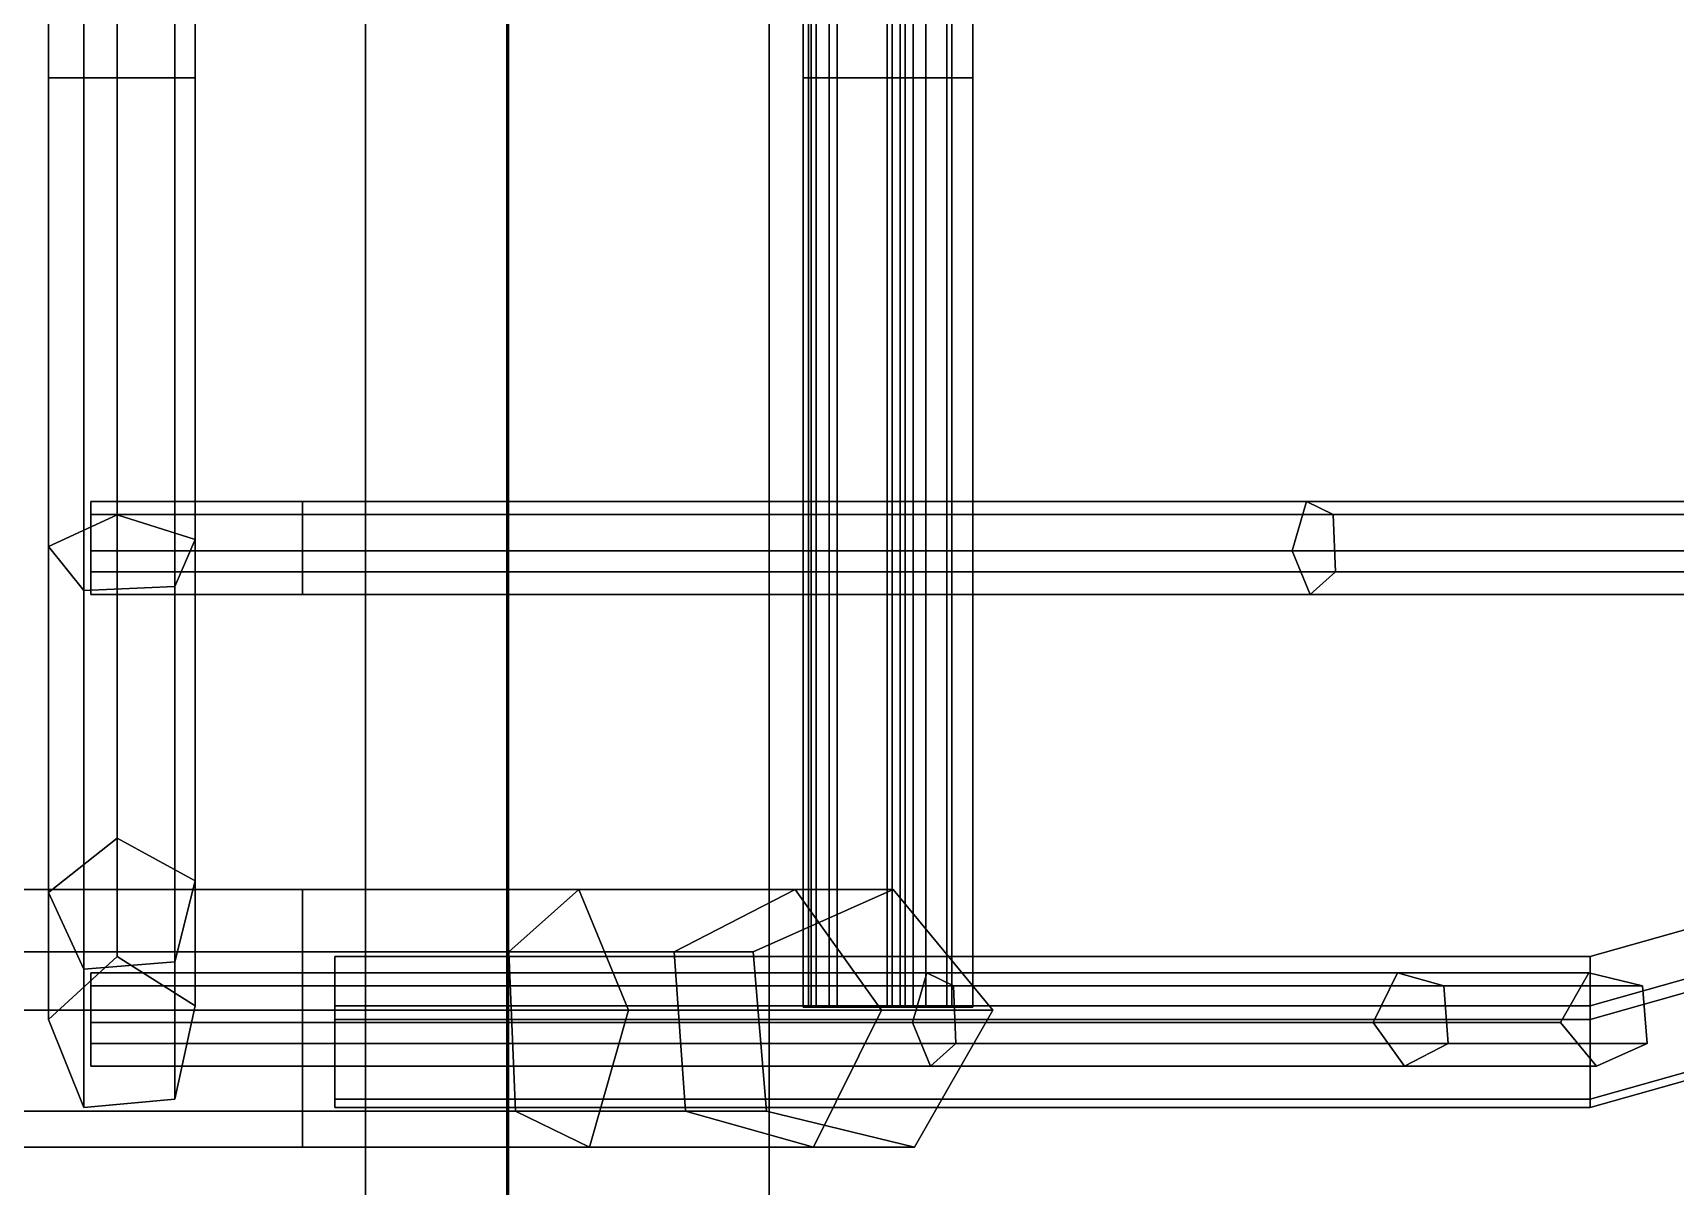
# Model space of a CAD drawing. Extents: x -9.3 to 15.5, y -7 to 5.4.
# Drawn here: x 5.244 to 6.058, y -1.04 to -0.468 of the extents above; entities that cross this region are included whole.
import ezdxf

# ---------------------------------------------------------------- set-up
doc = ezdxf.new("R2010")
doc.units = 0

msp = doc.modelspace()

# ---------------------------------------------------------------- linework, layer by layer
for points in [[(5.20877, 4.8, 11), (5.20877, -5.8, 11), (5.47959, -6.05565, 11), (5.47959, 5.05565, 11)], [(5.47877, 5.055, 10.8), (5.47877, -6.055, 10.8), (5.40877, -6, 10.8), (5.40877, 5, 10.8)], [(5.47959, 5.05565, 11), (5.47959, -6.05565, 11), (5.47877, -6.055, 11), (5.47877, 5.055, 11)], [(5.47877, 5.055, 11), (5.47877, -6.055, 11), (5.47877, -6.055, 10.8), (5.47877, 5.055, 10.8)], [(5.40877, -4, 5.5), (5.40877, 5, 5.5), (5.40877, 5, 10.8), (5.40877, -6, 10.8)], [(5.60877, -3.8, 5.5), (5.60877, 4.8, 5.5), (5.40877, 5, 5.5), (5.40877, -4.0814, 5.5)], [(5.60877, -3.8, 4.7), (5.60877, 4.8, 4.7), (5.60877, 4.8, 5.5), (5.60877, -3.8, 5.5)], [(14.20877, -3.8, 4.7), (14.20877, 4.8, 4.7), (5.60877, 4.8, 4.7), (5.60877, -3.8, 4.7)], [(5.62573, -0.4903, 7.81635), (5.62573, -0.02961, 7.81635), (5.62966, -0.02961, 7.77138), (5.62966, -0.4903, 7.77138)], [(5.66728, -0.4903, 7.83398), (5.66728, -0.02961, 7.83398), (5.62573, -0.02961, 7.81635), (5.62573, -0.4903, 7.81635)], [(5.62573, -0.4903, 8.1983), (5.62573, -0.02961, 8.1983), (5.62966, -0.02961, 8.15333), (5.62966, -0.4903, 8.15333)], [(5.66728, -0.4903, 8.21594), (5.66728, -0.02961, 8.21594), (5.62573, -0.02961, 8.1983), (5.62573, -0.4903, 8.1983)], [(5.62573, -0.4903, 8.65896), (5.62573, -0.02961, 8.65896), (5.62966, -0.02961, 8.61399), (5.62966, -0.4903, 8.61399)], [(5.66728, -0.4903, 8.6766), (5.66728, -0.02961, 8.6766), (5.62573, -0.02961, 8.65896), (5.62573, -0.4903, 8.65896)], [(5.62573, -0.4903, 9.04091), (5.62573, -0.02961, 9.04091), (5.62966, -0.02961, 8.99594), (5.62966, -0.4903, 8.99594)], [(5.66728, -0.4903, 9.05855), (5.66728, -0.02961, 9.05855), (5.62573, -0.02961, 9.04091), (5.62573, -0.4903, 9.04091)], [(5.62573, -0.4903, 9.50157), (5.62573, -0.02961, 9.50157), (5.62966, -0.02961, 9.4566), (5.62966, -0.4903, 9.4566)], [(5.66728, -0.4903, 9.51921), (5.66728, -0.02961, 9.51921), (5.62573, -0.02961, 9.50157), (5.62573, -0.4903, 9.50157)], [(5.62573, -0.4903, 9.88352), (5.62573, -0.02961, 9.88352), (5.62966, -0.02961, 9.83855), (5.62966, -0.4903, 9.83855)], [(5.66728, -0.4903, 9.90116), (5.66728, -0.02961, 9.90116), (5.62573, -0.02961, 9.88352), (5.62573, -0.4903, 9.88352)], [(5.62573, -0.4903, 10.34418), (5.62573, -0.02961, 10.34418), (5.62966, -0.02961, 10.29921), (5.62966, -0.4903, 10.29921)], [(5.66728, -0.4903, 10.36182), (5.66728, -0.02961, 10.36182), (5.62573, -0.02961, 10.34418), (5.62573, -0.4903, 10.34418)], [(5.62573, -0.4903, 10.72614), (5.62573, -0.02961, 10.72614), (5.62966, -0.02961, 10.68117), (5.62966, -0.4903, 10.68117)], [(5.66728, -0.4903, 10.74378), (5.66728, -0.02961, 10.74378), (5.62573, -0.02961, 10.72614), (5.62573, -0.4903, 10.72614)], [(5.62822, -0.4903, 6.13046), (5.62822, -0.02961, 6.13046), (5.63216, -0.02961, 6.08549), (5.63216, -0.4903, 6.08549)], [(5.66978, -0.4903, 6.1481), (5.66978, -0.02961, 6.1481), (5.62822, -0.02961, 6.13046), (5.62822, -0.4903, 6.13046)], [(5.62822, -0.4903, 6.51241), (5.62822, -0.02961, 6.51241), (5.63216, -0.02961, 6.46744), (5.63216, -0.4903, 6.46744)], [(5.66978, -0.4903, 6.53005), (5.66978, -0.02961, 6.53005), (5.62822, -0.02961, 6.51241), (5.62822, -0.4903, 6.51241)], [(5.62822, -0.4903, 6.97307), (5.62822, -0.02961, 6.97307), (5.63216, -0.02961, 6.9281), (5.63216, -0.4903, 6.9281)], [(5.66978, -0.4903, 6.99071), (5.66978, -0.02961, 6.99071), (5.62822, -0.02961, 6.97307), (5.62822, -0.4903, 6.97307)], [(5.62822, -0.4903, 5.78138), (5.62822, -0.02961, 5.78138), (5.63216, -0.02961, 5.73641), (5.63216, -0.4903, 5.73641)], [(5.66978, -0.4903, 5.79902), (5.66978, -0.02961, 5.79902), (5.62822, -0.02961, 5.78138), (5.62822, -0.4903, 5.78138)], [(5.62966, -0.4903, 7.77138), (5.62966, -0.02961, 7.77138), (5.67365, -0.02961, 7.76122), (5.67365, -0.4903, 7.76122)], [(5.62966, -0.4903, 8.15333), (5.62966, -0.02961, 8.15333), (5.67365, -0.02961, 8.14317), (5.67365, -0.4903, 8.14317)], [(5.62966, -0.4903, 8.61399), (5.62966, -0.02961, 8.61399), (5.67365, -0.02961, 8.60383), (5.67365, -0.4903, 8.60383)], [(5.62966, -0.4903, 8.99594), (5.62966, -0.02961, 8.99594), (5.67365, -0.02961, 8.98579), (5.67365, -0.4903, 8.98579)], [(5.62966, -0.4903, 9.4566), (5.62966, -0.02961, 9.4566), (5.67365, -0.02961, 9.44645), (5.67365, -0.4903, 9.44645)], [(5.62966, -0.4903, 9.83855), (5.62966, -0.02961, 9.83855), (5.67365, -0.02961, 9.8284), (5.67365, -0.4903, 9.8284)], [(5.62966, -0.4903, 10.29921), (5.62966, -0.02961, 10.29921), (5.67365, -0.02961, 10.28906), (5.67365, -0.4903, 10.28906)], [(5.62966, -0.4903, 10.68117), (5.62966, -0.02961, 10.68117), (5.67365, -0.02961, 10.67101), (5.67365, -0.4903, 10.67101)], [(5.63216, -0.4903, 6.08549), (5.63216, -0.02961, 6.08549), (5.67614, -0.02961, 6.07533), (5.67614, -0.4903, 6.07533)], [(5.63216, -0.4903, 6.46744), (5.63216, -0.02961, 6.46744), (5.67614, -0.02961, 6.45729), (5.67614, -0.4903, 6.45729)], [(5.63216, -0.4903, 6.9281), (5.63216, -0.02961, 6.9281), (5.67614, -0.02961, 6.91795), (5.67614, -0.4903, 6.91795)], [(5.63216, -0.4903, 5.73641), (5.63216, -0.02961, 5.73641), (5.67614, -0.02961, 5.72626), (5.67614, -0.4903, 5.72626)], [(5.63852, -0.4903, 7.35502), (5.63852, -0.02961, 7.35502), (5.64246, -0.02961, 7.31005), (5.64246, -0.4903, 7.31005)], [(5.68008, -0.4903, 7.37266), (5.68008, -0.02961, 7.37266), (5.63852, -0.02961, 7.35502), (5.63852, -0.4903, 7.35502)], [(5.64246, -0.4903, 7.31005), (5.64246, -0.02961, 7.31005), (5.68644, -0.02961, 7.2999), (5.68644, -0.4903, 7.2999)], [(5.6969, -0.4903, 7.79992), (5.6969, -0.02961, 7.79992), (5.66728, -0.02961, 7.83398), (5.66728, -0.4903, 7.83398)], [(5.6969, -0.4903, 8.18187), (5.6969, -0.02961, 8.18187), (5.66728, -0.02961, 8.21594), (5.66728, -0.4903, 8.21594)], [(5.6969, -0.4903, 8.64253), (5.6969, -0.02961, 8.64253), (5.66728, -0.02961, 8.6766), (5.66728, -0.4903, 8.6766)], [(5.6969, -0.4903, 9.02448), (5.6969, -0.02961, 9.02448), (5.66728, -0.02961, 9.05855), (5.66728, -0.4903, 9.05855)], [(5.6969, -0.4903, 9.48514), (5.6969, -0.02961, 9.48514), (5.66728, -0.02961, 9.51921), (5.66728, -0.4903, 9.51921)], [(5.6969, -0.4903, 9.86709), (5.6969, -0.02961, 9.86709), (5.66728, -0.02961, 9.90116), (5.66728, -0.4903, 9.90116)], [(5.6969, -0.4903, 10.32775), (5.6969, -0.02961, 10.32775), (5.66728, -0.02961, 10.36182), (5.66728, -0.4903, 10.36182)], [(5.6969, -0.4903, 10.70971), (5.6969, -0.02961, 10.70971), (5.66728, -0.02961, 10.74378), (5.66728, -0.4903, 10.74378)], [(5.69939, -0.4903, 6.11403), (5.69939, -0.02961, 6.11403), (5.66978, -0.02961, 6.1481), (5.66978, -0.4903, 6.1481)], [(5.69939, -0.4903, 6.49598), (5.69939, -0.02961, 6.49598), (5.66978, -0.02961, 6.53005), (5.66978, -0.4903, 6.53005)], [(5.69939, -0.4903, 6.95664), (5.69939, -0.02961, 6.95664), (5.66978, -0.02961, 6.99071), (5.66978, -0.4903, 6.99071)], [(5.69939, -0.4903, 5.76495), (5.69939, -0.02961, 5.76495), (5.66978, -0.02961, 5.79902), (5.66978, -0.4903, 5.79902)], [(5.67365, -0.4903, 7.76122), (5.67365, -0.02961, 7.76122), (5.6969, -0.02961, 7.79992), (5.6969, -0.4903, 7.79992)], [(5.67365, -0.4903, 8.14317), (5.67365, -0.02961, 8.14317), (5.6969, -0.02961, 8.18187), (5.6969, -0.4903, 8.18187)], [(5.67365, -0.4903, 8.60383), (5.67365, -0.02961, 8.60383), (5.6969, -0.02961, 8.64253), (5.6969, -0.4903, 8.64253)], [(5.67365, -0.4903, 8.98579), (5.67365, -0.02961, 8.98579), (5.6969, -0.02961, 9.02448), (5.6969, -0.4903, 9.02448)], [(5.67365, -0.4903, 9.44645), (5.67365, -0.02961, 9.44645), (5.6969, -0.02961, 9.48514), (5.6969, -0.4903, 9.48514)], [(5.67365, -0.4903, 9.8284), (5.67365, -0.02961, 9.8284), (5.6969, -0.02961, 9.86709), (5.6969, -0.4903, 9.86709)], [(5.67365, -0.4903, 10.28906), (5.67365, -0.02961, 10.28906), (5.6969, -0.02961, 10.32775), (5.6969, -0.4903, 10.32775)], [(5.67365, -0.4903, 10.67101), (5.67365, -0.02961, 10.67101), (5.6969, -0.02961, 10.70971), (5.6969, -0.4903, 10.70971)], [(5.67614, -0.4903, 6.07533), (5.67614, -0.02961, 6.07533), (5.69939, -0.02961, 6.11403), (5.69939, -0.4903, 6.11403)], [(5.67614, -0.4903, 6.45729), (5.67614, -0.02961, 6.45729), (5.69939, -0.02961, 6.49598), (5.69939, -0.4903, 6.49598)], [(5.67614, -0.4903, 6.91795), (5.67614, -0.02961, 6.91795), (5.69939, -0.02961, 6.95664), (5.69939, -0.4903, 6.95664)], [(5.67614, -0.4903, 5.72626), (5.67614, -0.02961, 5.72626), (5.69939, -0.02961, 5.76495), (5.69939, -0.4903, 5.76495)], [(5.70969, -0.4903, 7.33859), (5.70969, -0.02961, 7.33859), (5.68008, -0.02961, 7.37266), (5.68008, -0.4903, 7.37266)], [(5.68644, -0.4903, 7.2999), (5.68644, -0.02961, 7.2999), (5.70969, -0.02961, 7.33859), (5.70969, -0.4903, 7.33859)], [(5.26927, -0.23611, 12.9899), (5.25163, -0.25799, 12.95392), (5.25163, -0.4903, 13.01357), (5.26927, -0.4903, 13.05512)], [(5.31424, -0.23818, 12.9865), (5.26927, -0.23611, 12.9899), (5.26927, -0.4903, 13.05512), (5.31424, -0.4903, 13.05119)], [(5.3244, -0.26134, 12.94841), (5.31424, -0.23818, 12.9865), (5.31424, -0.4903, 13.05119), (5.3244, -0.4903, 13.0072)], [(5.25163, -0.25799, 12.95392), (5.2857, -0.27358, 12.92827), (5.2857, -0.4903, 12.98395), (5.25163, -0.4903, 13.01357)], [(5.2857, -0.27358, 12.92827), (5.3244, -0.26134, 12.94841), (5.3244, -0.4903, 13.0072), (5.2857, -0.4903, 12.98395)], [(5.25163, -0.72262, 12.95392), (5.25163, -0.4903, 13.01357), (5.2857, -0.4903, 12.98395), (5.2857, -0.70702, 12.92827)], [(5.26927, -0.74449, 12.9899), (5.26927, -0.4903, 13.05512), (5.25163, -0.4903, 13.01357), (5.25163, -0.72262, 12.95392)], [(5.31424, -0.74242, 12.9865), (5.31424, -0.4903, 13.05119), (5.26927, -0.4903, 13.05512), (5.26927, -0.74449, 12.9899)], [(5.2857, -0.70702, 12.92827), (5.2857, -0.4903, 12.98395), (5.3244, -0.4903, 13.0072), (5.3244, -0.71926, 12.94841)], [(5.3244, -0.71926, 12.94841), (5.3244, -0.4903, 13.0072), (5.31424, -0.4903, 13.05119), (5.31424, -0.74242, 12.9865)], [(5.62573, -0.4903, 7.81635), (5.62966, -0.4903, 7.77138), (5.62966, -0.95099, 7.77138), (5.62573, -0.95099, 7.81635)], [(5.66728, -0.4903, 7.83398), (5.62573, -0.4903, 7.81635), (5.62573, -0.95099, 7.81635), (5.66728, -0.95099, 7.83398)], [(5.62573, -0.4903, 8.1983), (5.62966, -0.4903, 8.15333), (5.62966, -0.95099, 8.15333), (5.62573, -0.95099, 8.1983)], [(5.66728, -0.4903, 8.21594), (5.62573, -0.4903, 8.1983), (5.62573, -0.95099, 8.1983), (5.66728, -0.95099, 8.21594)], [(5.62573, -0.4903, 8.65896), (5.62966, -0.4903, 8.61399), (5.62966, -0.95099, 8.61399), (5.62573, -0.95099, 8.65896)], [(5.66728, -0.4903, 8.6766), (5.62573, -0.4903, 8.65896), (5.62573, -0.95099, 8.65896), (5.66728, -0.95099, 8.6766)], [(5.62573, -0.4903, 9.04091), (5.62966, -0.4903, 8.99594), (5.62966, -0.95099, 8.99594), (5.62573, -0.95099, 9.04091)], [(5.66728, -0.4903, 9.05855), (5.62573, -0.4903, 9.04091), (5.62573, -0.95099, 9.04091), (5.66728, -0.95099, 9.05855)], [(5.62573, -0.4903, 9.50157), (5.62966, -0.4903, 9.4566), (5.62966, -0.95099, 9.4566), (5.62573, -0.95099, 9.50157)], [(5.66728, -0.4903, 9.51921), (5.62573, -0.4903, 9.50157), (5.62573, -0.95099, 9.50157), (5.66728, -0.95099, 9.51921)], [(5.62573, -0.4903, 9.88352), (5.62966, -0.4903, 9.83855), (5.62966, -0.95099, 9.83855), (5.62573, -0.95099, 9.88352)], [(5.66728, -0.4903, 9.90116), (5.62573, -0.4903, 9.88352), (5.62573, -0.95099, 9.88352), (5.66728, -0.95099, 9.90116)], [(5.62573, -0.4903, 10.34418), (5.62966, -0.4903, 10.29921), (5.62966, -0.95099, 10.29921), (5.62573, -0.95099, 10.34418)], [(5.66728, -0.4903, 10.36182), (5.62573, -0.4903, 10.34418), (5.62573, -0.95099, 10.34418), (5.66728, -0.95099, 10.36182)], [(5.62573, -0.4903, 10.72614), (5.62966, -0.4903, 10.68117), (5.62966, -0.95099, 10.68117), (5.62573, -0.95099, 10.72614)], [(5.66728, -0.4903, 10.74378), (5.62573, -0.4903, 10.72614), (5.62573, -0.95099, 10.72614), (5.66728, -0.95099, 10.74378)], [(5.62822, -0.4903, 6.13046), (5.63216, -0.4903, 6.08549), (5.63216, -0.95099, 6.08549), (5.62822, -0.95099, 6.13046)], [(5.66978, -0.4903, 6.1481), (5.62822, -0.4903, 6.13046), (5.62822, -0.95099, 6.13046), (5.66977, -0.95099, 6.1481)], [(5.62822, -0.4903, 6.51241), (5.63216, -0.4903, 6.46744), (5.63216, -0.95099, 6.46744), (5.62822, -0.95099, 6.51241)], [(5.66978, -0.4903, 6.53005), (5.62822, -0.4903, 6.51241), (5.62822, -0.95099, 6.51241), (5.66977, -0.95099, 6.53005)], [(5.62822, -0.4903, 6.97307), (5.63216, -0.4903, 6.9281), (5.63216, -0.95099, 6.9281), (5.62822, -0.95099, 6.97307)], [(5.66978, -0.4903, 6.99071), (5.62822, -0.4903, 6.97307), (5.62822, -0.95099, 6.97307), (5.66977, -0.95099, 6.99071)], [(5.62822, -0.4903, 5.78138), (5.63216, -0.4903, 5.73641), (5.63216, -0.95099, 5.73641), (5.62822, -0.95099, 5.78138)], [(5.66978, -0.4903, 5.79902), (5.62822, -0.4903, 5.78138), (5.62822, -0.95099, 5.78138), (5.66977, -0.95099, 5.79902)], [(5.62966, -0.4903, 7.77138), (5.67365, -0.4903, 7.76122), (5.67365, -0.95099, 7.76122), (5.62966, -0.95099, 7.77138)], [(5.62966, -0.4903, 8.15333), (5.67365, -0.4903, 8.14317), (5.67365, -0.95099, 8.14317), (5.62966, -0.95099, 8.15333)], [(5.62966, -0.4903, 8.61399), (5.67365, -0.4903, 8.60383), (5.67365, -0.95099, 8.60383), (5.62966, -0.95099, 8.61399)], [(5.62966, -0.4903, 8.99594), (5.67365, -0.4903, 8.98579), (5.67365, -0.95099, 8.98579), (5.62966, -0.95099, 8.99594)], [(5.62966, -0.4903, 9.4566), (5.67365, -0.4903, 9.44645), (5.67365, -0.95099, 9.44645), (5.62966, -0.95099, 9.4566)], [(5.62966, -0.4903, 9.83855), (5.67365, -0.4903, 9.8284), (5.67365, -0.95099, 9.8284), (5.62966, -0.95099, 9.83855)], [(5.62966, -0.4903, 10.29921), (5.67365, -0.4903, 10.28906), (5.67365, -0.95099, 10.28906), (5.62966, -0.95099, 10.29921)], [(5.62966, -0.4903, 10.68117), (5.67365, -0.4903, 10.67101), (5.67365, -0.95099, 10.67101), (5.62966, -0.95099, 10.68117)], [(5.63216, -0.4903, 6.08549), (5.67614, -0.4903, 6.07533), (5.67614, -0.95099, 6.07533), (5.63216, -0.95099, 6.08549)], [(5.63216, -0.4903, 6.46744), (5.67614, -0.4903, 6.45729), (5.67614, -0.95099, 6.45729), (5.63216, -0.95099, 6.46744)], [(5.63216, -0.4903, 6.9281), (5.67614, -0.4903, 6.91795), (5.67614, -0.95099, 6.91795), (5.63216, -0.95099, 6.9281)], [(5.63216, -0.4903, 5.73641), (5.67614, -0.4903, 5.72626), (5.67614, -0.95099, 5.72626), (5.63216, -0.95099, 5.73641)], [(5.63852, -0.4903, 7.35502), (5.64246, -0.4903, 7.31005), (5.64246, -0.95099, 7.31005), (5.63852, -0.95099, 7.35502)], [(5.68008, -0.4903, 7.37266), (5.63852, -0.4903, 7.35502), (5.63852, -0.95099, 7.35502), (5.68008, -0.95099, 7.37266)], [(5.64246, -0.4903, 7.31005), (5.68644, -0.4903, 7.2999), (5.68644, -0.95099, 7.2999), (5.64246, -0.95099, 7.31005)], [(5.6969, -0.4903, 7.79992), (5.66728, -0.4903, 7.83398), (5.66728, -0.95099, 7.83398), (5.6969, -0.95099, 7.79992)], [(5.6969, -0.4903, 8.18187), (5.66728, -0.4903, 8.21594), (5.66728, -0.95099, 8.21594), (5.6969, -0.95099, 8.18187)], [(5.6969, -0.4903, 8.64253), (5.66728, -0.4903, 8.6766), (5.66728, -0.95099, 8.6766), (5.6969, -0.95099, 8.64253)], [(5.6969, -0.4903, 9.02448), (5.66728, -0.4903, 9.05855), (5.66728, -0.95099, 9.05855), (5.6969, -0.95099, 9.02448)], [(5.6969, -0.4903, 9.48514), (5.66728, -0.4903, 9.51921), (5.66728, -0.95099, 9.51921), (5.6969, -0.95099, 9.48514)], [(5.6969, -0.4903, 9.86709), (5.66728, -0.4903, 9.90116), (5.66728, -0.95099, 9.90116), (5.6969, -0.95099, 9.86709)], [(5.6969, -0.4903, 10.32775), (5.66728, -0.4903, 10.36182), (5.66728, -0.95099, 10.36182), (5.6969, -0.95099, 10.32775)], [(5.6969, -0.4903, 10.70971), (5.66728, -0.4903, 10.74378), (5.66728, -0.95099, 10.74378), (5.6969, -0.95099, 10.70971)], [(5.69939, -0.4903, 6.11403), (5.66978, -0.4903, 6.1481), (5.66977, -0.95099, 6.1481), (5.69939, -0.95099, 6.11403)], [(5.69939, -0.4903, 6.49598), (5.66978, -0.4903, 6.53005), (5.66977, -0.95099, 6.53005), (5.69939, -0.95099, 6.49598)], [(5.69939, -0.4903, 6.95664), (5.66978, -0.4903, 6.99071), (5.66977, -0.95099, 6.99071), (5.69939, -0.95099, 6.95664)], [(5.69939, -0.4903, 5.76495), (5.66978, -0.4903, 5.79902), (5.66977, -0.95099, 5.79902), (5.69939, -0.95099, 5.76495)], [(5.67365, -0.4903, 7.76122), (5.6969, -0.4903, 7.79992), (5.6969, -0.95099, 7.79992), (5.67365, -0.95099, 7.76122)], [(5.67365, -0.4903, 8.14317), (5.6969, -0.4903, 8.18187), (5.6969, -0.95099, 8.18187), (5.67365, -0.95099, 8.14317)], [(5.67365, -0.4903, 8.60383), (5.6969, -0.4903, 8.64253), (5.6969, -0.95099, 8.64253), (5.67365, -0.95099, 8.60383)], [(5.67365, -0.4903, 8.98579), (5.6969, -0.4903, 9.02448), (5.6969, -0.95099, 9.02448), (5.67365, -0.95099, 8.98579)], [(5.67365, -0.4903, 9.44645), (5.6969, -0.4903, 9.48514), (5.6969, -0.95099, 9.48514), (5.67365, -0.95099, 9.44645)], [(5.67365, -0.4903, 9.8284), (5.6969, -0.4903, 9.86709), (5.6969, -0.95099, 9.86709), (5.67365, -0.95099, 9.8284)], [(5.67365, -0.4903, 10.28906), (5.6969, -0.4903, 10.32775), (5.6969, -0.95099, 10.32775), (5.67365, -0.95099, 10.28906)], [(5.67365, -0.4903, 10.67101), (5.6969, -0.4903, 10.70971), (5.6969, -0.95099, 10.70971), (5.67365, -0.95099, 10.67101)], [(5.67614, -0.4903, 6.07533), (5.69939, -0.4903, 6.11403), (5.69939, -0.95099, 6.11403), (5.67614, -0.95099, 6.07533)], [(5.67614, -0.4903, 6.45729), (5.69939, -0.4903, 6.49598), (5.69939, -0.95099, 6.49598), (5.67614, -0.95099, 6.45729)], [(5.67614, -0.4903, 6.91795), (5.69939, -0.4903, 6.95664), (5.69939, -0.95099, 6.95664), (5.67614, -0.95099, 6.91795)], [(5.67614, -0.4903, 5.72626), (5.69939, -0.4903, 5.76495), (5.69939, -0.95099, 5.76495), (5.67614, -0.95099, 5.72626)], [(5.70969, -0.4903, 7.33859), (5.68008, -0.4903, 7.37266), (5.68008, -0.95099, 7.37266), (5.70969, -0.95099, 7.33859)], [(5.68644, -0.4903, 7.2999), (5.70969, -0.4903, 7.33859), (5.70969, -0.95099, 7.33859), (5.68644, -0.95099, 7.2999)], [(5.25163, -0.89422, 12.79095), (5.25163, -0.72262, 12.95392), (5.2857, -0.70702, 12.92827), (5.2857, -0.86722, 12.77614)], [(5.37749, -0.70029, 12.94849), (5.27264, -0.70029, 12.94849), (5.27264, -0.70674, 12.97501), (5.37749, -0.70674, 12.97501)], [(5.37749, -0.72486, 12.93448), (5.27264, -0.72486, 12.93448), (5.27264, -0.70029, 12.94849), (5.37749, -0.70029, 12.94849)], [(5.37749, -0.70674, 12.97501), (5.27264, -0.70674, 12.97501), (5.27264, -0.73529, 12.97738), (5.37749, -0.73529, 12.97738)], [(5.2857, -0.86722, 12.77614), (5.2857, -0.70702, 12.92827), (5.3244, -0.71926, 12.94841), (5.3244, -0.88842, 12.78777)], [(5.87503, -0.70029, 12.82886), (5.37749, -0.70029, 12.94849), (5.37749, -0.70674, 12.97501), (5.88829, -0.70674, 12.85183)], [(5.86802, -0.72486, 12.81672), (5.37749, -0.72486, 12.93448), (5.37749, -0.70029, 12.94849), (5.87503, -0.70029, 12.82886)], [(5.88829, -0.70674, 12.85183), (5.37749, -0.70674, 12.97501), (5.37749, -0.73529, 12.97738), (5.88948, -0.73529, 12.85388)], [(6.23396, -0.72486, 12.46948), (5.86802, -0.72486, 12.81672), (5.87503, -0.70029, 12.82886), (6.2461, -0.70029, 12.47649)], [(6.2461, -0.70029, 12.47649), (5.87503, -0.70029, 12.82886), (5.88829, -0.70674, 12.85183), (6.26907, -0.70674, 12.48975)], [(6.26907, -0.70674, 12.48975), (5.88829, -0.70674, 12.85183), (5.88948, -0.73529, 12.85388), (6.27112, -0.73529, 12.49093)], [(5.26927, -0.93212, 12.81172), (5.26927, -0.74449, 12.9899), (5.25163, -0.72262, 12.95392), (5.25163, -0.89422, 12.79095)], [(5.3244, -0.88842, 12.78777), (5.3244, -0.71926, 12.94841), (5.31424, -0.74242, 12.9865), (5.31424, -0.92853, 12.80976)], [(5.37749, -0.74648, 12.95233), (5.27264, -0.74648, 12.95233), (5.27264, -0.72486, 12.93448), (5.37749, -0.72486, 12.93448)], [(5.87695, -0.74648, 12.83219), (5.37749, -0.74648, 12.95233), (5.37749, -0.72486, 12.93448), (5.86802, -0.72486, 12.81672)], [(6.24943, -0.74648, 12.47841), (5.87695, -0.74648, 12.83219), (5.86802, -0.72486, 12.81672), (6.23396, -0.72486, 12.46948)], [(5.37749, -0.73529, 12.97738), (5.27264, -0.73529, 12.97738), (5.27264, -0.74648, 12.95233), (5.37749, -0.74648, 12.95233)], [(5.88948, -0.73529, 12.85388), (5.37749, -0.73529, 12.97738), (5.37749, -0.74648, 12.95233), (5.87695, -0.74648, 12.83219)], [(6.27112, -0.73529, 12.49093), (5.88948, -0.73529, 12.85388), (5.87695, -0.74648, 12.83219), (6.24943, -0.74648, 12.47841)], [(5.31424, -0.92853, 12.80976), (5.31424, -0.74242, 12.9865), (5.26927, -0.74449, 12.9899), (5.26927, -0.93212, 12.81172)], [(5.25163, -0.95704, 12.56833), (5.25163, -0.89422, 12.79095), (5.2857, -0.86722, 12.77614), (5.2857, -0.92585, 12.56833)], [(5.2857, -0.92585, 12.56833), (5.2857, -0.86722, 12.77614), (5.3244, -0.88842, 12.78777), (5.3244, -0.95033, 12.56833)], [(6.01556, -0.92585, 8.42339), (6.22338, -0.86722, 8.42339), (6.235, -0.88842, 8.38469), (6.01556, -0.95033, 8.38469)], [(6.01556, -0.95704, 8.45746), (6.23818, -0.89423, 8.45746), (6.22338, -0.86722, 8.42339), (6.01556, -0.92585, 8.42339)], [(6.01556, -0.92585, 10.10861), (6.22338, -0.86722, 10.10861), (6.235, -0.88842, 10.06992), (6.01556, -0.95033, 10.06992)], [(6.01556, -0.95704, 10.14268), (6.23818, -0.89423, 10.14268), (6.22338, -0.86722, 10.10861), (6.01556, -0.92585, 10.10861)], [(6.01556, -0.92585, 6.7375), (6.22338, -0.86722, 6.7375), (6.235, -0.88842, 6.69881), (6.01556, -0.95034, 6.69881)], [(6.01556, -0.95704, 6.77157), (6.23818, -0.89423, 6.77157), (6.22338, -0.86722, 6.7375), (6.01556, -0.92585, 6.7375)], [(5.37749, -0.89265, 12.22743), (5.10817, -0.89265, 12.22743), (5.10817, -0.95244, 12.27679), (5.37749, -0.95244, 12.27679)], [(5.37749, -0.9236, 12.15817), (5.10817, -0.9236, 12.15817), (5.10817, -0.89265, 12.22743), (5.37749, -0.89265, 12.22743)], [(5.26927, -1.00079, 12.56833), (5.26927, -0.93212, 12.81172), (5.25163, -0.89422, 12.79095), (5.25163, -0.95704, 12.56833)], [(5.3244, -0.95033, 12.56833), (5.3244, -0.88842, 12.78777), (5.31424, -0.92853, 12.80976), (5.31424, -0.99665, 12.56833)], [(5.5145, -0.89265, 12.2044), (5.37749, -0.89265, 12.22743), (5.37749, -0.95244, 12.27679), (5.53918, -0.95244, 12.24715)], [(5.47987, -0.9236, 12.14443), (5.37749, -0.9236, 12.15817), (5.37749, -0.89265, 12.22743), (5.5145, -0.89265, 12.2044)], [(5.56166, -0.9236, 12.08133), (5.47987, -0.9236, 12.14443), (5.5145, -0.89265, 12.2044), (5.62164, -0.89265, 12.11596)], [(5.62164, -0.89265, 12.11596), (5.5145, -0.89265, 12.2044), (5.53918, -0.95244, 12.24715), (5.66439, -0.95244, 12.14064)], [(5.60095, -0.9236, 11.98579), (5.56166, -0.9236, 12.08133), (5.62164, -0.89265, 12.11596), (5.67021, -0.89265, 11.98579)], [(5.67021, -0.89265, 7.63056), (5.60095, -0.9236, 7.63056), (5.60095, -0.9236, 8.47318), (5.67021, -0.89265, 8.47318)], [(5.67021, -0.89265, 8.47318), (5.60095, -0.9236, 8.47318), (5.60095, -0.9236, 9.31579), (5.67021, -0.89265, 9.31579)], [(5.67021, -0.89265, 9.31579), (5.60095, -0.9236, 9.31579), (5.60095, -0.9236, 10.1584), (5.67021, -0.89265, 10.1584)], [(5.67021, -0.89265, 10.1584), (5.60095, -0.9236, 10.1584), (5.60095, -0.9236, 11.00101), (5.67021, -0.89265, 11.00101)], [(5.60095, -0.9236, 10.98579), (5.60095, -0.9236, 11.98579), (5.67021, -0.89265, 11.98579), (5.67021, -0.89265, 10.98579)], [(5.67021, -0.89265, 4.62177), (5.60095, -0.9236, 4.62177), (5.60095, -0.9236, 6.78729), (5.67021, -0.89265, 6.78729)], [(5.67021, -0.89265, 6.78729), (5.60095, -0.9236, 6.78729), (5.60095, -0.9236, 7.6299), (5.67021, -0.89265, 7.6299)], [(5.67021, -0.89265, 11.98579), (5.62164, -0.89265, 12.11596), (5.66439, -0.95244, 12.14064), (5.71957, -0.95244, 11.98579)], [(5.71957, -0.95244, 7.63056), (5.67021, -0.89265, 7.63056), (5.67021, -0.89265, 8.47318), (5.71957, -0.95244, 8.47318)], [(5.71957, -0.95244, 8.47318), (5.67021, -0.89265, 8.47318), (5.67021, -0.89265, 9.31579), (5.71957, -0.95244, 9.31579)], [(5.71957, -0.95244, 9.31579), (5.67021, -0.89265, 9.31579), (5.67021, -0.89265, 10.1584), (5.71957, -0.95244, 10.1584)], [(5.71957, -0.95244, 10.1584), (5.67021, -0.89265, 10.1584), (5.67021, -0.89265, 11.00101), (5.71957, -0.95244, 11.00101)], [(5.67021, -0.89265, 10.98579), (5.67021, -0.89265, 11.98579), (5.71957, -0.95244, 11.98579), (5.71957, -0.95244, 10.98579)], [(5.71956, -0.95244, 4.62177), (5.67021, -0.89265, 4.62177), (5.67021, -0.89265, 6.78729), (5.71956, -0.95244, 6.78729)], [(5.71956, -0.95244, 6.78729), (5.67021, -0.89265, 6.78729), (5.67021, -0.89265, 7.6299), (5.71956, -0.95244, 7.6299)], [(6.01556, -0.95033, 8.38469), (6.235, -0.88842, 8.38469), (6.25699, -0.92853, 8.39485), (6.01556, -0.99665, 8.39485)], [(6.01556, -0.95033, 10.06992), (6.235, -0.88842, 10.06992), (6.25699, -0.92853, 10.08007), (6.01556, -0.99665, 10.08007)], [(6.01556, -0.95034, 6.69881), (6.235, -0.88842, 6.69881), (6.25699, -0.92853, 6.70896), (6.01556, -0.99665, 6.70896)], [(6.01556, -1.00079, 8.43982), (6.25896, -0.93212, 8.43982), (6.23818, -0.89423, 8.45746), (6.01556, -0.95704, 8.45746)], [(6.01556, -1.00079, 10.12504), (6.25896, -0.93212, 10.12504), (6.23818, -0.89423, 10.14268), (6.01556, -0.95704, 10.14268)], [(6.01556, -1.00079, 6.75393), (6.25896, -0.93212, 6.75393), (6.23818, -0.89423, 6.77157), (6.01556, -0.95704, 6.77157)], [(5.37749, -1.00252, 12.16473), (5.10817, -1.00252, 12.16473), (5.10817, -0.9236, 12.15817), (5.37749, -0.9236, 12.15817)], [(5.2857, -0.92585, 10.96464), (5.25163, -0.95704, 10.96464), (5.25163, -0.95704, 12.56833), (5.2857, -0.92585, 12.56833)], [(5.3244, -0.95033, 10.96464), (5.2857, -0.92585, 10.96464), (5.2857, -0.92585, 12.56833), (5.3244, -0.95033, 12.56833)], [(5.48315, -1.00252, 12.1501), (5.37749, -1.00252, 12.16473), (5.37749, -0.9236, 12.15817), (5.47987, -0.9236, 12.14443)], [(5.39365, -0.95033, 8.38469), (5.39365, -0.92585, 8.42339), (6.01556, -0.92585, 8.42339), (6.01556, -0.95033, 8.38469)], [(5.39365, -0.92585, 8.42339), (5.39365, -0.95704, 8.45746), (6.01556, -0.95704, 8.45746), (6.01556, -0.92585, 8.42339)], [(5.39365, -0.95033, 10.06992), (5.39365, -0.92585, 10.10861), (6.01556, -0.92585, 10.10861), (6.01556, -0.95033, 10.06992)], [(5.39365, -0.92585, 10.10861), (5.39365, -0.95704, 10.14268), (6.01556, -0.95704, 10.14268), (6.01556, -0.92585, 10.10861)], [(5.39365, -0.95034, 6.69881), (5.39365, -0.92585, 6.7375), (6.01556, -0.92585, 6.7375), (6.01556, -0.95034, 6.69881)], [(5.39365, -0.92585, 6.7375), (5.39365, -0.95704, 6.77157), (6.01556, -0.95704, 6.77157), (6.01556, -0.92585, 6.7375)], [(5.56734, -1.00252, 12.08461), (5.48315, -1.00252, 12.1501), (5.47987, -0.9236, 12.14443), (5.56166, -0.9236, 12.08133)], [(5.60751, -1.00252, 11.98579), (5.56734, -1.00252, 12.08461), (5.56166, -0.9236, 12.08133), (5.60095, -0.9236, 11.98579)], [(5.60095, -0.9236, 7.63056), (5.60751, -1.00252, 7.63056), (5.60751, -1.00252, 8.47318), (5.60095, -0.9236, 8.47318)], [(5.60095, -0.9236, 8.47318), (5.60751, -1.00252, 8.47318), (5.60751, -1.00252, 9.31579), (5.60095, -0.9236, 9.31579)], [(5.60095, -0.9236, 9.31579), (5.60751, -1.00252, 9.31579), (5.60751, -1.00252, 10.1584), (5.60095, -0.9236, 10.1584)], [(5.60095, -0.9236, 10.1584), (5.60751, -1.00252, 10.1584), (5.60751, -1.00252, 11.00101), (5.60095, -0.9236, 11.00101)], [(5.60751, -1.00252, 10.98579), (5.60751, -1.00252, 11.98579), (5.60095, -0.9236, 11.98579), (5.60095, -0.9236, 10.98579)], [(5.60095, -0.9236, 4.62177), (5.60751, -1.00253, 4.62177), (5.60751, -1.00253, 6.78729), (5.60095, -0.9236, 6.78729)], [(5.60095, -0.9236, 6.78729), (5.60751, -1.00253, 6.78729), (5.60751, -1.00253, 7.6299), (5.60095, -0.9236, 7.6299)], [(5.31424, -0.99665, 12.56833), (5.31424, -0.92853, 12.80976), (5.26927, -0.93212, 12.81172), (5.26927, -1.00079, 12.56833)], [(5.37749, -0.95861, 12.55818), (5.27264, -0.95861, 12.55818), (5.27264, -0.93405, 12.57219), (5.37749, -0.93405, 12.57219)], [(5.37749, -0.93405, 12.57219), (5.27264, -0.93405, 12.57219), (5.27264, -0.94049, 12.59871), (5.37749, -0.94049, 12.59871)], [(5.68688, -0.93405, 12.50298), (5.37749, -0.93405, 12.57219), (5.37749, -0.94049, 12.59871), (5.70014, -0.94049, 12.52594)], [(5.67987, -0.95861, 12.49084), (5.37749, -0.95861, 12.55818), (5.37749, -0.93405, 12.57219), (5.68688, -0.93405, 12.50298)], [(5.90808, -0.95861, 12.28133), (5.67987, -0.95861, 12.49084), (5.68688, -0.93405, 12.50298), (5.92022, -0.93405, 12.28834)], [(5.92022, -0.93405, 12.28834), (5.68688, -0.93405, 12.50298), (5.70014, -0.94049, 12.52594), (5.94318, -0.94049, 12.3016)], [(6.00095, -0.95861, 11.98579), (5.90808, -0.95861, 12.28133), (5.92022, -0.93405, 12.28834), (6.01497, -0.93405, 11.98579)], [(6.01497, -0.93405, 11.98579), (5.92022, -0.93405, 12.28834), (5.94318, -0.94049, 12.3016), (6.04149, -0.94049, 11.98579)], [(6.01497, -0.93405, 7.63056), (6.00095, -0.95861, 7.63056), (6.00095, -0.95861, 8.47318), (6.01497, -0.93405, 8.47318)], [(6.01497, -0.93405, 8.47318), (6.00095, -0.95861, 8.47318), (6.00095, -0.95861, 9.31579), (6.01497, -0.93405, 9.31579)], [(6.01497, -0.93405, 9.31579), (6.00095, -0.95861, 9.31579), (6.00095, -0.95861, 10.1584), (6.01497, -0.93405, 10.1584)], [(6.01497, -0.93405, 10.1584), (6.00095, -0.95861, 10.1584), (6.00095, -0.95861, 11.00101), (6.01497, -0.93405, 11.00101)], [(6.00095, -0.95861, 10.98579), (6.00095, -0.95861, 11.98579), (6.01497, -0.93405, 11.98579), (6.01497, -0.93405, 10.98579)], [(6.01497, -0.93405, 6.74671), (6.00095, -0.95861, 6.74671), (6.00095, -0.95861, 7.6299), (6.01497, -0.93405, 7.6299)], [(6.04149, -0.94049, 7.63056), (6.01497, -0.93405, 7.63056), (6.01497, -0.93405, 8.47318), (6.04149, -0.94049, 8.47318)], [(6.04149, -0.94049, 8.47318), (6.01497, -0.93405, 8.47318), (6.01497, -0.93405, 9.31579), (6.04149, -0.94049, 9.31579)], [(6.04149, -0.94049, 9.31579), (6.01497, -0.93405, 9.31579), (6.01497, -0.93405, 10.1584), (6.04149, -0.94049, 10.1584)], [(6.04149, -0.94049, 10.1584), (6.01497, -0.93405, 10.1584), (6.01497, -0.93405, 11.00101), (6.04149, -0.94049, 11.00101)], [(6.01497, -0.93405, 10.98579), (6.01497, -0.93405, 11.98579), (6.04149, -0.94049, 11.98579), (6.04149, -0.94049, 10.98579)], [(6.04149, -0.9405, 6.74671), (6.01497, -0.93405, 6.74671), (6.01497, -0.93405, 7.6299), (6.04149, -0.9405, 7.6299)], [(6.01556, -0.99665, 8.39485), (6.25699, -0.92853, 8.39485), (6.25896, -0.93212, 8.43982), (6.01556, -1.00079, 8.43982)], [(6.01556, -0.99665, 10.08007), (6.25699, -0.92853, 10.08007), (6.25896, -0.93212, 10.12504), (6.01556, -1.00079, 10.12504)], [(6.01556, -0.99665, 6.70896), (6.25699, -0.92853, 6.70896), (6.25896, -0.93212, 6.75393), (6.01556, -1.00079, 6.75393)], [(5.37749, -0.94049, 12.59871), (5.27264, -0.94049, 12.59871), (5.27264, -0.96904, 12.60108), (5.37749, -0.96904, 12.60108)], [(5.70014, -0.94049, 12.52594), (5.37749, -0.94049, 12.59871), (5.37749, -0.96904, 12.60108), (5.70133, -0.96904, 12.528)], [(5.94318, -0.94049, 12.3016), (5.70014, -0.94049, 12.52594), (5.70133, -0.96904, 12.528), (5.94524, -0.96904, 12.30278)], [(6.04149, -0.94049, 11.98579), (5.94318, -0.94049, 12.3016), (5.94524, -0.96904, 12.30278), (6.04386, -0.96904, 11.98579)], [(6.04386, -0.96904, 7.63056), (6.04149, -0.94049, 7.63056), (6.04149, -0.94049, 8.47318), (6.04386, -0.96904, 8.47318)], [(6.04386, -0.96904, 8.47318), (6.04149, -0.94049, 8.47318), (6.04149, -0.94049, 9.31579), (6.04386, -0.96904, 9.31579)], [(6.04386, -0.96904, 9.31579), (6.04149, -0.94049, 9.31579), (6.04149, -0.94049, 10.1584), (6.04386, -0.96904, 10.1584)], [(6.04386, -0.96904, 10.1584), (6.04149, -0.94049, 10.1584), (6.04149, -0.94049, 11.00101), (6.04386, -0.96904, 11.00101)], [(6.04149, -0.94049, 10.98579), (6.04149, -0.94049, 11.98579), (6.04386, -0.96904, 11.98579), (6.04386, -0.96904, 10.98579)], [(6.04386, -0.96904, 6.74671), (6.04149, -0.9405, 6.74671), (6.04149, -0.9405, 7.6299), (6.04386, -0.96904, 7.6299)], [(5.31424, -0.99665, 10.96464), (5.3244, -0.95033, 10.96464), (5.3244, -0.95033, 12.56833), (5.31424, -0.99665, 12.56833)], [(5.39365, -0.99665, 8.39485), (5.39365, -0.95033, 8.38469), (6.01556, -0.95033, 8.38469), (6.01556, -0.99665, 8.39485)], [(5.39365, -0.99665, 10.08007), (5.39365, -0.95033, 10.06992), (6.01556, -0.95033, 10.06992), (6.01556, -0.99665, 10.08007)], [(5.39365, -0.99665, 6.70896), (5.39365, -0.95034, 6.69881), (6.01556, -0.95034, 6.69881), (6.01556, -0.99665, 6.70896)], [(5.37749, -0.95244, 12.27679), (5.10817, -0.95244, 12.27679), (5.10817, -1.02035, 12.23804), (5.37749, -1.02035, 12.23804)], [(5.25163, -0.95704, 10.96464), (5.26927, -1.00079, 10.96464), (5.26927, -1.00079, 12.56833), (5.25163, -0.95704, 12.56833)], [(5.37749, -0.98024, 12.57603), (5.27264, -0.98024, 12.57603), (5.27264, -0.95861, 12.55818), (5.37749, -0.95861, 12.55818)], [(5.53918, -0.95244, 12.24715), (5.37749, -0.95244, 12.27679), (5.37749, -1.02035, 12.23804), (5.5198, -1.02035, 12.21359)], [(5.6888, -0.98024, 12.5063), (5.37749, -0.98024, 12.57603), (5.37749, -0.95861, 12.55818), (5.67987, -0.95861, 12.49084)], [(5.39365, -0.95704, 8.45746), (5.39365, -1.00079, 8.43982), (6.01556, -1.00079, 8.43982), (6.01556, -0.95704, 8.45746)], [(5.39365, -0.95704, 10.14268), (5.39365, -1.00079, 10.12504), (6.01556, -1.00079, 10.12504), (6.01556, -0.95704, 10.14268)], [(5.39365, -0.95704, 6.77157), (5.39365, -1.00079, 6.75393), (6.01556, -1.00079, 6.75393), (6.01556, -0.95704, 6.77157)], [(5.66439, -0.95244, 12.14064), (5.53918, -0.95244, 12.24715), (5.5198, -1.02035, 12.21359), (5.63083, -1.02035, 12.12126)], [(5.71957, -0.95244, 11.98579), (5.66439, -0.95244, 12.14064), (5.63083, -1.02035, 12.12126), (5.68082, -1.02035, 11.98579)], [(5.92354, -0.98024, 12.29026), (5.6888, -0.98024, 12.5063), (5.67987, -0.95861, 12.49084), (5.90808, -0.95861, 12.28133)], [(5.71956, -0.95244, 6.78729), (5.68081, -1.02035, 6.78729), (5.68081, -1.02035, 4.62177), (5.71956, -0.95244, 4.62177)], [(5.68081, -1.02035, 6.78729), (5.71956, -0.95244, 6.78729), (5.71956, -0.95244, 7.6299), (5.68081, -1.02035, 7.6299)], [(5.71957, -0.95244, 8.47318), (5.68082, -1.02035, 8.47318), (5.68082, -1.02035, 7.63056), (5.71957, -0.95244, 7.63056)], [(5.68082, -1.02035, 8.47318), (5.71957, -0.95244, 8.47318), (5.71957, -0.95244, 9.31579), (5.68082, -1.02035, 9.31579)], [(5.71957, -0.95244, 10.1584), (5.68082, -1.02035, 10.1584), (5.68082, -1.02035, 9.31579), (5.71957, -0.95244, 9.31579)], [(5.68082, -1.02035, 10.1584), (5.71957, -0.95244, 10.1584), (5.71957, -0.95244, 11.00101), (5.68082, -1.02035, 11.00101)], [(5.71957, -0.95244, 10.98579), (5.71957, -0.95244, 11.98579), (5.68082, -1.02035, 11.98579), (5.68082, -1.02035, 10.98579)], [(6.01881, -0.98024, 11.98579), (5.92354, -0.98024, 12.29026), (5.90808, -0.95861, 12.28133), (6.00095, -0.95861, 11.98579)], [(6.00095, -0.95861, 7.63056), (6.01881, -0.98024, 7.63056), (6.01881, -0.98024, 8.47318), (6.00095, -0.95861, 8.47318)], [(6.00095, -0.95861, 8.47318), (6.01881, -0.98024, 8.47318), (6.01881, -0.98024, 9.31579), (6.00095, -0.95861, 9.31579)], [(6.00095, -0.95861, 9.31579), (6.01881, -0.98024, 9.31579), (6.01881, -0.98024, 10.1584), (6.00095, -0.95861, 10.1584)], [(6.00095, -0.95861, 10.1584), (6.01881, -0.98024, 10.1584), (6.01881, -0.98024, 11.00101), (6.00095, -0.95861, 11.00101)], [(6.01881, -0.98024, 10.98579), (6.01881, -0.98024, 11.98579), (6.00095, -0.95861, 11.98579), (6.00095, -0.95861, 10.98579)], [(6.00095, -0.95861, 6.74671), (6.01881, -0.98024, 6.74671), (6.01881, -0.98024, 7.6299), (6.00095, -0.95861, 7.6299)], [(5.37749, -0.96904, 12.60108), (5.27264, -0.96904, 12.60108), (5.27264, -0.98024, 12.57603), (5.37749, -0.98024, 12.57603)], [(5.70133, -0.96904, 12.528), (5.37749, -0.96904, 12.60108), (5.37749, -0.98024, 12.57603), (5.6888, -0.98024, 12.5063)], [(5.94524, -0.96904, 12.30278), (5.70133, -0.96904, 12.528), (5.6888, -0.98024, 12.5063), (5.92354, -0.98024, 12.29026)], [(6.04386, -0.96904, 11.98579), (5.94524, -0.96904, 12.30278), (5.92354, -0.98024, 12.29026), (6.01881, -0.98024, 11.98579)], [(6.01881, -0.98024, 7.63056), (6.04386, -0.96904, 7.63056), (6.04386, -0.96904, 8.47318), (6.01881, -0.98024, 8.47318)], [(6.01881, -0.98024, 8.47318), (6.04386, -0.96904, 8.47318), (6.04386, -0.96904, 9.31579), (6.01881, -0.98024, 9.31579)], [(6.01881, -0.98024, 9.31579), (6.04386, -0.96904, 9.31579), (6.04386, -0.96904, 10.1584), (6.01881, -0.98024, 10.1584)], [(6.01881, -0.98024, 10.1584), (6.04386, -0.96904, 10.1584), (6.04386, -0.96904, 11.00101), (6.01881, -0.98024, 11.00101)], [(6.04386, -0.96904, 10.98579), (6.04386, -0.96904, 11.98579), (6.01881, -0.98024, 11.98579), (6.01881, -0.98024, 10.98579)], [(6.01881, -0.98024, 6.74671), (6.04386, -0.96904, 6.74671), (6.04386, -0.96904, 7.6299), (6.01881, -0.98024, 7.6299)], [(5.26927, -1.00079, 10.96464), (5.31424, -0.99665, 10.96464), (5.31424, -0.99665, 12.56833), (5.26927, -1.00079, 12.56833)], [(5.39365, -1.00079, 8.43982), (5.39365, -0.99665, 8.39485), (6.01556, -0.99665, 8.39485), (6.01556, -1.00079, 8.43982)], [(5.39365, -1.00079, 10.12504), (5.39365, -0.99665, 10.08007), (6.01556, -0.99665, 10.08007), (6.01556, -1.00079, 10.12504)], [(5.39365, -1.00079, 6.75393), (5.39365, -0.99665, 6.70896), (6.01556, -0.99665, 6.70896), (6.01556, -1.00079, 6.75393)], [(5.37749, -1.02035, 12.23804), (5.10817, -1.02035, 12.23804), (5.10817, -1.00252, 12.16473), (5.37749, -1.00252, 12.16473)], [(5.5198, -1.02035, 12.21359), (5.37749, -1.02035, 12.23804), (5.37749, -1.00252, 12.16473), (5.48315, -1.00252, 12.1501)], [(5.63083, -1.02035, 12.12126), (5.5198, -1.02035, 12.21359), (5.48315, -1.00252, 12.1501), (5.56734, -1.00252, 12.08461)], [(5.68082, -1.02035, 11.98579), (5.63083, -1.02035, 12.12126), (5.56734, -1.00252, 12.08461), (5.60751, -1.00252, 11.98579)], [(5.60751, -1.00252, 7.63056), (5.68082, -1.02035, 7.63056), (5.68082, -1.02035, 8.47318), (5.60751, -1.00252, 8.47318)], [(5.60751, -1.00252, 8.47318), (5.68082, -1.02035, 8.47318), (5.68082, -1.02035, 9.31579), (5.60751, -1.00252, 9.31579)], [(5.60751, -1.00252, 9.31579), (5.68082, -1.02035, 9.31579), (5.68082, -1.02035, 10.1584), (5.60751, -1.00252, 10.1584)], [(5.60751, -1.00252, 10.1584), (5.68082, -1.02035, 10.1584), (5.68082, -1.02035, 11.00101), (5.60751, -1.00252, 11.00101)], [(5.68082, -1.02035, 10.98579), (5.68082, -1.02035, 11.98579), (5.60751, -1.00252, 11.98579), (5.60751, -1.00252, 10.98579)], [(5.60751, -1.00253, 4.62177), (5.68081, -1.02035, 4.62177), (5.68081, -1.02035, 6.78729), (5.60751, -1.00253, 6.78729)], [(5.60751, -1.00253, 6.78729), (5.68081, -1.02035, 6.78729), (5.68081, -1.02035, 7.6299), (5.60751, -1.00253, 7.6299)]]:
    msp.add_3dface(points)

doc.saveas('drawing.dxf')
